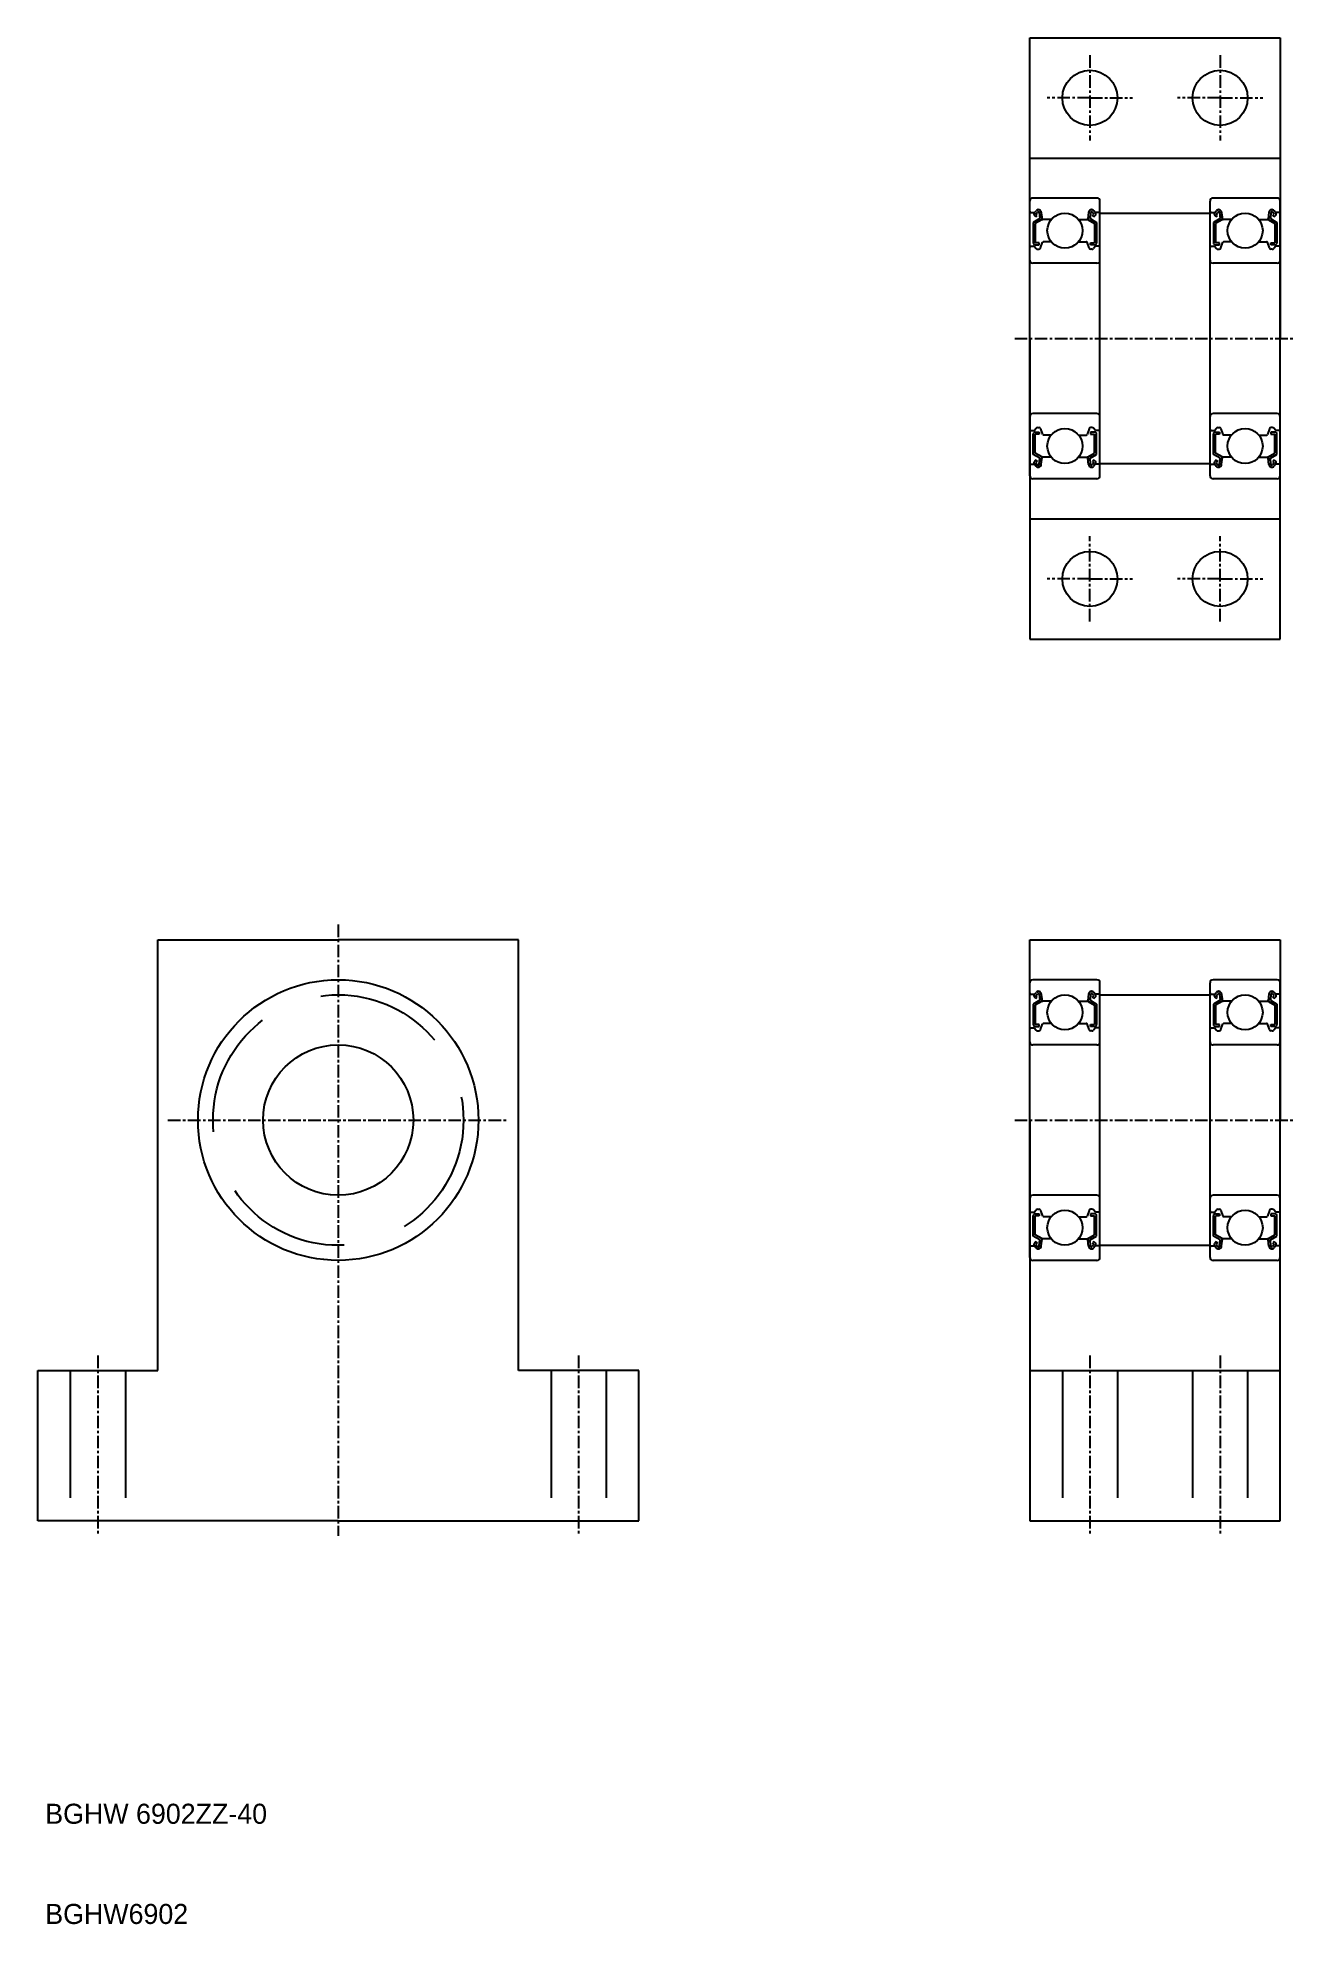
# Model space of a CAD drawing. Extents: x 80 to 206, y 48 to 236.
import ezdxf

# ---------------------------------------------------------------- set-up
doc = ezdxf.new("R2010")
doc.units = 0
doc.linetypes.add('CENTER', pattern=[2, 1.25, -0.25, 0.25, -0.25])
doc.linetypes.add('DASHED', pattern=[19.05, 12.7, -6.35])
doc.layers.get('0').update_dxf_attribs({"linetype": 'CONTINUOUS'})
doc.layers.add('CENTER', color=1, linetype='CENTER')

msp = doc.modelspace()

# ---------------------------------------------------------------- linework, layer by layer
for p, q in [((179.53, 205.92), (179.53, 235.92)), ((179.53, 235.92), (204.53, 235.92)), ((204.53, 235.92), (204.53, 205.92)), ((179.53, 223.92), (204.53, 223.92)), ((179.53, 192.22), (179.53, 219.62)), ((179.63, 218.47), (179.99, 218.47)), ((186.23, 219.92), (179.83, 219.92)), ((179.98, 218.46), (180.15, 218.66)), ((180.14, 218.33), (180.31, 218.53)), ((180.48, 218.47), (180.52, 217.87)), ((180.68, 218.5), (180.74, 217.86)), ((185.39, 218.5), (185.33, 217.86)), ((185.59, 218.47), (185.55, 217.87)), ((185.93, 218.33), (185.76, 218.53)), ((186.09, 218.46), (185.92, 218.66)), ((186.43, 218.47), (186.07, 218.47)), ((186.53, 192.22), (186.53, 219.62)), ((197.53, 192.22), (197.53, 219.62)), ((197.63, 218.47), (197.99, 218.47)), ((204.23, 219.92), (197.83, 219.92)), ((197.98, 218.46), (198.15, 218.66)), ((198.14, 218.33), (198.31, 218.53)), ((198.48, 218.47), (198.52, 217.87)), ((198.68, 218.5), (198.74, 217.86)), ((203.39, 218.5), (203.33, 217.86)), ((203.59, 218.47), (203.55, 217.87)), ((203.93, 218.33), (203.76, 218.53)), ((204.09, 218.46), (203.92, 218.66)), ((204.43, 218.47), (204.07, 218.47)), ((204.53, 192.22), (204.53, 219.62)), ((180.52, 217.87), (179.87, 217.5)), ((179.87, 217.5), (179.87, 215.47)), ((180.14, 218.05), (180, 218.19)), ((180.72, 217.76), (180.07, 217.38)), ((180.07, 217.38), (180.07, 215.47)), ((180.28, 218.19), (180.14, 218.33)), ((180.14, 218.05), (180.28, 218.19)), ((180.72, 218.12), (180.72, 217.76)), ((181.67, 217.77), (180.84, 217.77)), ((184.4, 217.77), (185.23, 217.77)), ((185.35, 218.12), (185.35, 217.76)), ((185.35, 217.76), (186, 217.38)), ((185.55, 217.87), (186.2, 217.5)), ((185.79, 218.19), (185.93, 218.33)), ((185.93, 218.05), (185.79, 218.19)), ((185.93, 218.05), (186.07, 218.19)), ((186, 217.38), (186, 215.47)), ((186.2, 217.5), (186.2, 215.47)), ((198.52, 217.87), (197.87, 217.5)), ((197.87, 217.5), (197.87, 215.47)), ((198.14, 218.05), (198, 218.19)), ((198.72, 217.76), (198.07, 217.38)), ((198.07, 217.38), (198.07, 215.47)), ((198.28, 218.19), (198.14, 218.33)), ((198.14, 218.05), (198.28, 218.19)), ((198.72, 218.12), (198.72, 217.76)), ((199.67, 217.77), (198.84, 217.77)), ((202.4, 217.77), (203.23, 217.77)), ((203.35, 218.12), (203.35, 217.76)), ((203.35, 217.76), (204, 217.38)), ((203.55, 217.87), (204.2, 217.5)), ((203.79, 218.19), (203.93, 218.33)), ((203.93, 218.05), (203.79, 218.19)), ((203.93, 218.05), (204.07, 218.19)), ((204, 217.38), (204, 215.47)), ((204.2, 217.5), (204.2, 215.47)), ((179.63, 215.12), (179.98, 215.12)), ((179.98, 215.12), (180.18, 214.89)), ((180.47, 215.47), (180.07, 215.47)), ((180.07, 215.27), (180.47, 215.27)), ((180.33, 214.82), (180.43, 214.82)), ((180.47, 215.27), (180.47, 215.47)), ((180.61, 214.95), (180.81, 215.51)), ((181.67, 215.57), (180.91, 215.57)), ((184.4, 215.57), (185.16, 215.57)), ((185.46, 214.95), (185.25, 215.51)), ((185.6, 215.27), (185.6, 215.47)), ((185.6, 215.47), (186, 215.47)), ((186, 215.27), (185.6, 215.27)), ((185.74, 214.82), (185.64, 214.82)), ((186.08, 215.12), (185.89, 214.89)), ((186.43, 215.12), (186.08, 215.12)), ((197.63, 215.12), (197.98, 215.12)), ((197.98, 215.12), (198.18, 214.89)), ((198.47, 215.47), (198.07, 215.47)), ((198.07, 215.27), (198.47, 215.27)), ((198.33, 214.82), (198.43, 214.82)), ((198.47, 215.27), (198.47, 215.47)), ((198.61, 214.95), (198.81, 215.51)), ((199.67, 215.57), (198.91, 215.57)), ((202.4, 215.57), (203.16, 215.57)), ((203.46, 214.95), (203.25, 215.51)), ((203.6, 215.27), (203.6, 215.47)), ((203.6, 215.47), (204, 215.47)), ((204, 215.27), (203.6, 215.27)), ((203.74, 214.82), (203.64, 214.82)), ((204.08, 215.12), (203.89, 214.89)), ((204.43, 215.12), (204.08, 215.12)), ((186.23, 213.42), (179.83, 213.42)), ((204.23, 213.42), (197.83, 213.42)), ((179.53, 205.92), (179.53, 175.92)), ((204.53, 175.92), (204.53, 205.92)), ((186.23, 198.42), (179.83, 198.42)), ((204.23, 198.42), (197.83, 198.42)), ((179.63, 196.72), (179.98, 196.72)), ((179.87, 194.35), (179.87, 196.37)), ((179.98, 196.72), (180.18, 196.95)), ((180.07, 196.57), (180.47, 196.57)), ((180.07, 194.46), (180.07, 196.37)), ((180.47, 196.37), (180.07, 196.37)), ((180.33, 197.02), (180.43, 197.02)), ((180.47, 196.57), (180.47, 196.37)), ((180.61, 196.89), (180.81, 196.34)), ((181.67, 196.27), (180.91, 196.27)), ((184.4, 196.27), (185.16, 196.27)), ((185.46, 196.89), (185.25, 196.34)), ((185.6, 196.57), (185.6, 196.37)), ((186, 196.57), (185.6, 196.57)), ((185.6, 196.37), (186, 196.37)), ((185.74, 197.02), (185.64, 197.02)), ((186.08, 196.72), (185.89, 196.95)), ((186, 194.46), (186, 196.37)), ((186.43, 196.72), (186.08, 196.72)), ((186.2, 194.35), (186.2, 196.37)), ((197.63, 196.72), (197.98, 196.72)), ((197.87, 194.35), (197.87, 196.37)), ((197.98, 196.72), (198.18, 196.95)), ((198.07, 196.57), (198.47, 196.57)), ((198.07, 194.46), (198.07, 196.37)), ((198.47, 196.37), (198.07, 196.37)), ((198.33, 197.02), (198.43, 197.02)), ((198.47, 196.57), (198.47, 196.37)), ((198.61, 196.89), (198.81, 196.34)), ((199.67, 196.27), (198.91, 196.27)), ((202.4, 196.27), (203.16, 196.27)), ((203.46, 196.89), (203.25, 196.34)), ((203.6, 196.57), (203.6, 196.37)), ((204, 196.57), (203.6, 196.57)), ((203.6, 196.37), (204, 196.37)), ((203.74, 197.02), (203.64, 197.02)), ((204.08, 196.72), (203.89, 196.95)), ((204, 194.46), (204, 196.37)), ((204.43, 196.72), (204.08, 196.72)), ((204.2, 194.35), (204.2, 196.37)), ((180.52, 193.97), (179.87, 194.35)), ((180.72, 194.09), (180.07, 194.46)), ((180.48, 193.37), (180.52, 193.97)), ((180.68, 193.35), (180.74, 193.98)), ((180.72, 193.73), (180.72, 194.09)), ((181.67, 194.07), (180.84, 194.07)), ((181.26, 194.07), (181.26, 194.07)), ((181.46, 194.07), (181.46, 194.07)), ((184.4, 194.07), (185.23, 194.07)), ((185.39, 193.35), (185.33, 193.98)), ((185.35, 194.09), (186, 194.46)), ((185.35, 193.73), (185.35, 194.09)), ((185.55, 193.97), (186.2, 194.35)), ((185.59, 193.37), (185.55, 193.97)), ((198.52, 193.97), (197.87, 194.35)), ((198.72, 194.09), (198.07, 194.46)), ((198.48, 193.37), (198.52, 193.97)), ((198.68, 193.35), (198.74, 193.98)), ((198.72, 193.73), (198.72, 194.09)), ((199.67, 194.07), (198.84, 194.07)), ((199.26, 194.07), (199.26, 194.07)), ((199.46, 194.07), (199.46, 194.07)), ((202.4, 194.07), (203.23, 194.07)), ((203.39, 193.35), (203.33, 193.98)), ((203.35, 194.09), (204, 194.46)), ((203.35, 193.73), (203.35, 194.09)), ((203.55, 193.97), (204.2, 194.35)), ((203.59, 193.37), (203.55, 193.97)), ((179.63, 193.37), (179.99, 193.37)), ((179.98, 193.39), (180.15, 193.18)), ((180.14, 193.8), (180, 193.66)), ((180.14, 193.8), (180.28, 193.66)), ((180.28, 193.66), (180.14, 193.51)), ((180.14, 193.51), (180.31, 193.31)), ((185.93, 193.51), (185.76, 193.31)), ((185.93, 193.8), (185.79, 193.66)), ((185.79, 193.66), (185.93, 193.51)), ((186.09, 193.39), (185.92, 193.18)), ((185.93, 193.8), (186.07, 193.66)), ((186.43, 193.37), (186.07, 193.37)), ((197.63, 193.37), (197.99, 193.37)), ((197.98, 193.39), (198.15, 193.18)), ((198.14, 193.8), (198, 193.66)), ((198.14, 193.8), (198.28, 193.66)), ((198.28, 193.66), (198.14, 193.51)), ((198.14, 193.51), (198.31, 193.31)), ((203.93, 193.51), (203.76, 193.31)), ((203.93, 193.8), (203.79, 193.66)), ((203.79, 193.66), (203.93, 193.51)), ((204.09, 193.39), (203.92, 193.18)), ((203.93, 193.8), (204.07, 193.66)), ((204.43, 193.37), (204.07, 193.37)), ((186.23, 191.92), (179.83, 191.92)), ((204.23, 191.92), (197.83, 191.92)), ((179.53, 187.92), (204.53, 187.92)), ((179.53, 175.92), (204.53, 175.92)), ((92.49, 102.92), (92.49, 145.92)), ((92.49, 145.92), (110.49, 145.92)), ((128.49, 145.92), (110.49, 145.92)), ((128.49, 102.92), (128.49, 145.92)), ((179.53, 145.92), (204.53, 145.92)), ((179.53, 127.92), (179.53, 145.92)), ((204.53, 145.92), (204.53, 127.92)), ((179.53, 114.22), (179.53, 141.62)), ((186.23, 141.92), (179.83, 141.92)), ((186.53, 114.22), (186.53, 141.62)), ((197.53, 114.22), (197.53, 141.62)), ((204.23, 141.92), (197.83, 141.92)), ((204.53, 114.22), (204.53, 141.62)), ((179.63, 140.47), (179.99, 140.47)), ((180.52, 139.87), (179.87, 139.5)), ((179.87, 139.5), (179.87, 137.47)), ((179.98, 140.46), (180.15, 140.66)), ((180.14, 140.05), (180, 140.19)), ((180.72, 139.76), (180.07, 139.38)), ((180.07, 139.38), (180.07, 137.47)), ((180.14, 140.33), (180.31, 140.53)), ((180.28, 140.19), (180.14, 140.33)), ((180.14, 140.05), (180.28, 140.19)), ((180.48, 140.47), (180.52, 139.87)), ((180.68, 140.5), (180.74, 139.86)), ((180.72, 140.12), (180.72, 139.76)), ((181.67, 139.77), (180.84, 139.77)), ((184.4, 139.77), (185.23, 139.77)), ((185.39, 140.5), (185.33, 139.86)), ((185.35, 140.12), (185.35, 139.76)), ((185.35, 139.76), (186, 139.38)), ((185.59, 140.47), (185.55, 139.87)), ((185.55, 139.87), (186.2, 139.5)), ((185.93, 140.33), (185.76, 140.53)), ((185.79, 140.19), (185.93, 140.33)), ((185.93, 140.05), (185.79, 140.19)), ((186.09, 140.46), (185.92, 140.66)), ((185.93, 140.05), (186.07, 140.19)), ((186, 139.38), (186, 137.47)), ((186.43, 140.47), (186.07, 140.47)), ((186.2, 139.5), (186.2, 137.47)), ((197.63, 140.47), (197.99, 140.47)), ((198.52, 139.87), (197.87, 139.5)), ((197.87, 139.5), (197.87, 137.47)), ((197.98, 140.46), (198.15, 140.66)), ((198.14, 140.05), (198, 140.19)), ((198.72, 139.76), (198.07, 139.38)), ((198.07, 139.38), (198.07, 137.47)), ((198.14, 140.33), (198.31, 140.53)), ((198.28, 140.19), (198.14, 140.33)), ((198.14, 140.05), (198.28, 140.19)), ((198.48, 140.47), (198.52, 139.87)), ((198.68, 140.5), (198.74, 139.86)), ((198.72, 140.12), (198.72, 139.76)), ((199.67, 139.77), (198.84, 139.77)), ((202.4, 139.77), (203.23, 139.77)), ((203.39, 140.5), (203.33, 139.86)), ((203.35, 140.12), (203.35, 139.76)), ((203.35, 139.76), (204, 139.38)), ((203.59, 140.47), (203.55, 139.87)), ((203.55, 139.87), (204.2, 139.5)), ((203.93, 140.33), (203.76, 140.53)), ((203.79, 140.19), (203.93, 140.33)), ((203.93, 140.05), (203.79, 140.19)), ((204.09, 140.46), (203.92, 140.66)), ((203.93, 140.05), (204.07, 140.19)), ((204, 139.38), (204, 137.47)), ((204.43, 140.47), (204.07, 140.47)), ((204.2, 139.5), (204.2, 137.47)), ((180.47, 137.47), (180.07, 137.47)), ((180.47, 137.27), (180.47, 137.47)), ((180.61, 136.95), (180.81, 137.51)), ((181.67, 137.57), (180.91, 137.57)), ((184.4, 137.57), (185.16, 137.57)), ((185.46, 136.95), (185.25, 137.51)), ((185.6, 137.27), (185.6, 137.47)), ((185.6, 137.47), (186, 137.47)), ((198.47, 137.47), (198.07, 137.47)), ((198.47, 137.27), (198.47, 137.47)), ((198.61, 136.95), (198.81, 137.51)), ((199.67, 137.57), (198.91, 137.57)), ((202.4, 137.57), (203.16, 137.57)), ((203.46, 136.95), (203.25, 137.51)), ((203.6, 137.47), (204, 137.47)), ((203.6, 137.27), (203.6, 137.47)), ((179.63, 137.12), (179.98, 137.12)), ((179.98, 137.12), (180.18, 136.89)), ((180.07, 137.27), (180.47, 137.27)), ((180.33, 136.82), (180.43, 136.82)), ((186, 137.27), (185.6, 137.27)), ((185.74, 136.82), (185.64, 136.82)), ((186.08, 137.12), (185.89, 136.89)), ((186.43, 137.12), (186.08, 137.12)), ((197.63, 137.12), (197.98, 137.12)), ((197.98, 137.12), (198.18, 136.89)), ((198.07, 137.27), (198.47, 137.27)), ((198.33, 136.82), (198.43, 136.82)), ((204, 137.27), (203.6, 137.27)), ((203.74, 136.82), (203.64, 136.82)), ((204.08, 137.12), (203.89, 136.89)), ((204.43, 137.12), (204.08, 137.12)), ((186.23, 135.42), (179.83, 135.42)), ((204.23, 135.42), (197.83, 135.42)), ((179.53, 127.92), (179.53, 87.92)), ((204.53, 87.92), (204.53, 127.92)), ((179.63, 118.72), (179.98, 118.72)), ((186.23, 120.42), (179.83, 120.42)), ((179.98, 118.72), (180.18, 118.95)), ((180.33, 119.02), (180.43, 119.02)), ((180.61, 118.89), (180.81, 118.34)), ((185.46, 118.89), (185.25, 118.34)), ((185.74, 119.02), (185.64, 119.02)), ((186.08, 118.72), (185.89, 118.95)), ((186.43, 118.72), (186.08, 118.72)), ((197.63, 118.72), (197.98, 118.72)), ((204.23, 120.42), (197.83, 120.42)), ((197.98, 118.72), (198.18, 118.95)), ((198.33, 119.02), (198.43, 119.02)), ((198.61, 118.89), (198.81, 118.34)), ((203.46, 118.89), (203.25, 118.34)), ((203.74, 119.02), (203.64, 119.02)), ((204.08, 118.72), (203.89, 118.95)), ((204.43, 118.72), (204.08, 118.72)), ((179.87, 116.35), (179.87, 118.37)), ((180.07, 118.57), (180.47, 118.57)), ((180.07, 116.46), (180.07, 118.37)), ((180.47, 118.37), (180.07, 118.37)), ((180.47, 118.57), (180.47, 118.37)), ((181.67, 118.27), (180.91, 118.27)), ((184.4, 118.27), (185.16, 118.27)), ((185.6, 118.57), (185.6, 118.37)), ((186, 118.57), (185.6, 118.57)), ((185.6, 118.37), (186, 118.37)), ((186, 116.46), (186, 118.37)), ((186.2, 116.35), (186.2, 118.37)), ((197.87, 116.35), (197.87, 118.37)), ((198.07, 118.57), (198.47, 118.57)), ((198.07, 116.46), (198.07, 118.37)), ((198.47, 118.37), (198.07, 118.37)), ((198.47, 118.57), (198.47, 118.37)), ((199.67, 118.27), (198.91, 118.27)), ((202.4, 118.27), (203.16, 118.27)), ((204, 118.57), (203.6, 118.57)), ((203.6, 118.57), (203.6, 118.37)), ((203.6, 118.37), (204, 118.37)), ((204, 116.46), (204, 118.37)), ((204.2, 116.35), (204.2, 118.37)), ((179.63, 115.37), (179.99, 115.37)), ((180.52, 115.97), (179.87, 116.35)), ((179.98, 115.39), (180.15, 115.18)), ((180.14, 115.8), (180, 115.66)), ((180.72, 116.09), (180.07, 116.46)), ((180.14, 115.8), (180.28, 115.66)), ((180.28, 115.66), (180.14, 115.51)), ((180.14, 115.51), (180.31, 115.31)), ((180.48, 115.37), (180.52, 115.97)), ((180.68, 115.35), (180.74, 115.98)), ((180.72, 115.73), (180.72, 116.09)), ((181.67, 116.07), (180.84, 116.07)), ((181.26, 116.07), (181.26, 116.07)), ((181.46, 116.07), (181.46, 116.07)), ((184.4, 116.07), (185.23, 116.07)), ((185.39, 115.35), (185.33, 115.98)), ((185.35, 116.09), (186, 116.46)), ((185.35, 115.73), (185.35, 116.09)), ((185.55, 115.97), (186.2, 116.35)), ((185.59, 115.37), (185.55, 115.97)), ((185.93, 115.51), (185.76, 115.31)), ((185.93, 115.8), (185.79, 115.66)), ((185.79, 115.66), (185.93, 115.51)), ((186.09, 115.39), (185.92, 115.18)), ((185.93, 115.8), (186.07, 115.66)), ((186.43, 115.37), (186.07, 115.37)), ((197.63, 115.37), (197.99, 115.37)), ((198.52, 115.97), (197.87, 116.35)), ((197.98, 115.39), (198.15, 115.18)), ((198.14, 115.8), (198, 115.66)), ((198.72, 116.09), (198.07, 116.46)), ((198.14, 115.8), (198.28, 115.66)), ((198.28, 115.66), (198.14, 115.51)), ((198.14, 115.51), (198.31, 115.31)), ((198.48, 115.37), (198.52, 115.97)), ((198.68, 115.35), (198.74, 115.98)), ((198.72, 115.73), (198.72, 116.09)), ((199.67, 116.07), (198.84, 116.07)), ((199.26, 116.07), (199.26, 116.07)), ((199.46, 116.07), (199.46, 116.07)), ((202.4, 116.07), (203.23, 116.07)), ((203.39, 115.35), (203.33, 115.98)), ((203.35, 116.09), (204, 116.46)), ((203.35, 115.73), (203.35, 116.09)), ((203.55, 115.97), (204.2, 116.35)), ((203.59, 115.37), (203.55, 115.97)), ((203.93, 115.51), (203.76, 115.31)), ((203.93, 115.8), (203.79, 115.66)), ((203.79, 115.66), (203.93, 115.51)), ((204.09, 115.39), (203.92, 115.18)), ((203.93, 115.8), (204.07, 115.66)), ((204.43, 115.37), (204.07, 115.37)), ((186.23, 113.92), (179.83, 113.92)), ((204.23, 113.92), (197.83, 113.92)), ((80.49, 87.92), (80.49, 102.92)), ((80.49, 102.92), (92.49, 102.92)), ((140.49, 102.92), (128.49, 102.92)), ((140.49, 87.92), (140.49, 102.92)), ((179.53, 102.92), (204.53, 102.92)), ((110.49, 87.92), (80.49, 87.92)), ((110.49, 87.92), (140.49, 87.92)), ((179.53, 87.92), (204.53, 87.92))]:
    msp.add_line(p, q)
at = {"color": 7, "linetype": 'CONTINUOUS'}
for p, q in [((186.53, 218.42), (197.53, 218.42)), ((186.53, 193.42), (197.53, 193.42)), ((186.53, 140.42), (197.53, 140.42)), ((186.53, 115.42), (197.53, 115.42))]:
    msp.add_line(p, q, dxfattribs=at)
at = {"color": 3, "linetype": 'DASHED'}
for p, q in [((83.74, 102.92), (83.74, 87.92)), ((89.24, 102.92), (89.24, 87.92)), ((131.74, 102.92), (131.74, 87.92)), ((137.24, 102.92), (137.24, 87.92)), ((182.78, 102.92), (182.78, 87.92)), ((188.28, 102.92), (188.28, 87.92)), ((195.78, 102.92), (195.78, 87.92)), ((201.28, 102.92), (201.28, 87.92))]:
    msp.add_line(p, q, dxfattribs=at)
for centre, radius in [((185.53, 229.92), 2.75), ((198.53, 229.92), 2.75), ((183.03, 216.67), 1.75), ((201.03, 216.67), 1.75), ((183.03, 195.17), 1.75), ((201.03, 195.17), 1.75), ((185.53, 181.92), 2.75), ((198.53, 181.92), 2.75), ((110.49, 127.92), 14), ((183.03, 138.67), 1.75), ((201.03, 138.67), 1.75), ((110.49, 127.92), 7.5), ((183.03, 117.17), 1.75), ((201.03, 117.17), 1.75)]:
    msp.add_circle(centre, radius)
msp.add_circle((110.49, 127.92), 12.5, dxfattribs=at)
for centre, radius, start, end in [((179.83, 219.62), 0.3, 90, 180), ((179.63, 218.57), 0.1, 180, 270), ((180.14, 218.33), 0.2, 140.1364, 224.998), ((180.38, 218.47), 0.3, 4.9347, 140.1364), ((180.38, 218.47), 0.1, 3.1017, 139.9503), ((185.69, 218.47), 0.3, 39.8636, 175.0653), ((185.69, 218.47), 0.1, 40.0497, 176.8983), ((185.93, 218.33), 0.2, 315.002, 39.8636), ((186.23, 219.62), 0.3, 0, 90), ((186.43, 218.57), 0.1, 270, 0), ((197.83, 219.62), 0.3, 90, 180), ((197.63, 218.57), 0.1, 180, 270), ((198.14, 218.33), 0.2, 140.1364, 224.998), ((198.38, 218.47), 0.3, 4.9347, 140.1364), ((198.38, 218.47), 0.1, 3.1017, 139.9503), ((203.69, 218.47), 0.3, 39.8636, 175.0653), ((203.69, 218.47), 0.1, 40.0497, 176.8983), ((203.93, 218.33), 0.2, 315.002, 39.8636), ((204.23, 219.62), 0.3, 0, 90), ((204.43, 218.57), 0.1, 270, 0), ((180.84, 217.87), 0.1, 184.9347, 270), ((185.23, 217.87), 0.1, 270, 355.0653), ((198.84, 217.87), 0.1, 184.9347, 270), ((203.23, 217.87), 0.1, 270, 355.0653), ((179.63, 215.02), 0.1, 90, 180), ((180.07, 215.47), 0.2, 180, 270), ((180.33, 215.02), 0.2, 219.9772, 270), ((180.43, 215.02), 0.2, 270, 339.9926), ((180.91, 215.47), 0.1, 90, 159.9926), ((185.16, 215.47), 0.1, 20.0074, 90), ((185.64, 215.02), 0.2, 200.0074, 270), ((185.74, 215.02), 0.2, 270, 320.0228), ((186, 215.47), 0.2, 270, 0), ((186.43, 215.02), 0.1, 0, 90), ((197.63, 215.02), 0.1, 90, 180), ((198.07, 215.47), 0.2, 180, 270), ((198.33, 215.02), 0.2, 219.9772, 270), ((198.43, 215.02), 0.2, 270, 339.9926), ((198.91, 215.47), 0.1, 90, 159.9926), ((203.16, 215.47), 0.1, 20.0074, 90), ((203.64, 215.02), 0.2, 200.0074, 270), ((203.74, 215.02), 0.2, 270, 320.0228), ((204, 215.47), 0.2, 270, 0), ((204.43, 215.02), 0.1, 0, 90), ((179.83, 213.72), 0.3, 180, 270), ((186.23, 213.72), 0.3, 270, 0), ((197.83, 213.72), 0.3, 180, 270), ((204.23, 213.72), 0.3, 270, 0), ((179.83, 198.12), 0.3, 90, 180), ((186.23, 198.12), 0.3, 0, 90), ((197.83, 198.12), 0.3, 90, 180), ((204.23, 198.12), 0.3, 0, 90), ((179.63, 196.82), 0.1, 180, 270), ((180.07, 196.37), 0.2, 90, 180), ((180.33, 196.82), 0.2, 90, 140.0228), ((180.43, 196.82), 0.2, 20.0074, 90), ((180.91, 196.37), 0.1, 200.0074, 270), ((185.16, 196.37), 0.1, 270, 339.9926), ((185.64, 196.82), 0.2, 90, 159.9926), ((185.74, 196.82), 0.2, 39.9772, 90), ((186, 196.37), 0.2, 0, 90), ((186.43, 196.82), 0.1, 270, 0), ((197.63, 196.82), 0.1, 180, 270), ((198.07, 196.37), 0.2, 90, 180), ((198.33, 196.82), 0.2, 90, 140.0228), ((198.43, 196.82), 0.2, 20.0074, 90), ((198.91, 196.37), 0.1, 200.0074, 270), ((203.16, 196.37), 0.1, 270, 339.9926), ((203.64, 196.82), 0.2, 90, 159.9926), ((203.74, 196.82), 0.2, 39.9772, 90), ((204, 196.37), 0.2, 0, 90), ((204.43, 196.82), 0.1, 270, 0), ((180.84, 193.97), 0.1, 90, 175.0653), ((185.23, 193.97), 0.1, 4.9347, 90), ((198.84, 193.97), 0.1, 90, 175.0653), ((203.23, 193.97), 0.1, 4.9347, 90), ((179.63, 193.27), 0.1, 90, 180), ((179.83, 192.22), 0.3, 180, 270), ((180.14, 193.51), 0.2, 135.002, 219.8636), ((180.38, 193.37), 0.3, 219.8636, 355.0653), ((180.38, 193.38), 0.1, 220.0497, 356.8983), ((185.69, 193.37), 0.3, 184.9347, 320.1364), ((185.69, 193.38), 0.1, 183.1017, 319.9503), ((185.93, 193.51), 0.2, 320.1364, 44.998), ((186.23, 192.22), 0.3, 270, 0), ((186.43, 193.27), 0.1, 0, 90), ((197.63, 193.27), 0.1, 90, 180), ((197.83, 192.22), 0.3, 180, 270), ((198.14, 193.51), 0.2, 135.002, 219.8636), ((198.38, 193.37), 0.3, 219.8636, 355.0653), ((198.38, 193.38), 0.1, 220.0497, 356.8983), ((203.69, 193.37), 0.3, 184.9347, 320.1364), ((203.69, 193.38), 0.1, 183.1017, 319.9503), ((203.93, 193.51), 0.2, 320.1364, 44.998), ((204.23, 192.22), 0.3, 270, 0), ((204.43, 193.27), 0.1, 0, 90), ((179.83, 141.62), 0.3, 90, 180), ((186.23, 141.62), 0.3, 0, 90), ((197.83, 141.62), 0.3, 90, 180), ((204.23, 141.62), 0.3, 0, 90), ((179.63, 140.57), 0.1, 180, 270), ((180.14, 140.33), 0.2, 140.1364, 224.998), ((180.38, 140.47), 0.3, 4.9347, 140.1364), ((180.38, 140.47), 0.1, 3.1017, 139.9503), ((180.84, 139.87), 0.1, 184.9347, 270), ((185.23, 139.87), 0.1, 270, 355.0653), ((185.69, 140.47), 0.3, 39.8636, 175.0653), ((185.69, 140.47), 0.1, 40.0497, 176.8983), ((185.93, 140.33), 0.2, 315.002, 39.8636), ((186.43, 140.57), 0.1, 270, 0), ((197.63, 140.57), 0.1, 180, 270), ((198.14, 140.33), 0.2, 140.1364, 224.998), ((198.38, 140.47), 0.3, 4.9347, 140.1364), ((198.38, 140.47), 0.1, 3.1017, 139.9503), ((198.84, 139.87), 0.1, 184.9347, 270), ((203.23, 139.87), 0.1, 270, 355.0653), ((203.69, 140.47), 0.3, 39.8636, 175.0653), ((203.69, 140.47), 0.1, 40.0497, 176.8983), ((203.93, 140.33), 0.2, 315.002, 39.8636), ((204.43, 140.57), 0.1, 270, 0), ((180.07, 137.47), 0.2, 180, 270), ((180.91, 137.47), 0.1, 90, 159.9926), ((185.16, 137.47), 0.1, 20.0074, 90), ((186, 137.47), 0.2, 270, 0), ((198.07, 137.47), 0.2, 180, 270), ((198.91, 137.47), 0.1, 90, 159.9926), ((203.16, 137.47), 0.1, 20.0074, 90), ((204, 137.47), 0.2, 270, 0), ((179.63, 137.02), 0.1, 90, 180), ((179.83, 135.72), 0.3, 180, 270), ((180.33, 137.02), 0.2, 219.9772, 270), ((180.43, 137.02), 0.2, 270, 339.9926), ((185.64, 137.02), 0.2, 200.0074, 270), ((185.74, 137.02), 0.2, 270, 320.0228), ((186.23, 135.72), 0.3, 270, 0), ((186.43, 137.02), 0.1, 0, 90), ((197.63, 137.02), 0.1, 90, 180), ((197.83, 135.72), 0.3, 180, 270), ((198.33, 137.02), 0.2, 219.9772, 270), ((198.43, 137.02), 0.2, 270, 339.9926), ((203.64, 137.02), 0.2, 200.0074, 270), ((203.74, 137.02), 0.2, 270, 320.0228), ((204.23, 135.72), 0.3, 270, 0), ((204.43, 137.02), 0.1, 0, 90), ((179.83, 120.12), 0.3, 90, 180), ((179.63, 118.82), 0.1, 180, 270), ((180.33, 118.82), 0.2, 90, 140.0228), ((180.43, 118.82), 0.2, 20.0074, 90), ((185.64, 118.82), 0.2, 90, 159.9926), ((185.74, 118.82), 0.2, 39.9772, 90), ((186.23, 120.12), 0.3, 0, 90), ((186.43, 118.82), 0.1, 270, 0), ((197.83, 120.12), 0.3, 90, 180), ((197.63, 118.82), 0.1, 180, 270), ((198.33, 118.82), 0.2, 90, 140.0228), ((198.43, 118.82), 0.2, 20.0074, 90), ((203.64, 118.82), 0.2, 90, 159.9926), ((203.74, 118.82), 0.2, 39.9772, 90), ((204.23, 120.12), 0.3, 0, 90), ((204.43, 118.82), 0.1, 270, 0), ((180.07, 118.37), 0.2, 90, 180), ((180.91, 118.37), 0.1, 200.0074, 270), ((185.16, 118.37), 0.1, 270, 339.9926), ((186, 118.37), 0.2, 0, 90), ((198.07, 118.37), 0.2, 90, 180), ((198.91, 118.37), 0.1, 200.0074, 270), ((203.16, 118.37), 0.1, 270, 339.9926), ((204, 118.37), 0.2, 0, 90), ((179.63, 115.27), 0.1, 90, 180), ((180.14, 115.51), 0.2, 135.002, 219.8636), ((180.38, 115.37), 0.3, 219.8636, 355.0653), ((180.38, 115.38), 0.1, 220.0497, 356.8983), ((180.84, 115.97), 0.1, 90, 175.0653), ((185.23, 115.97), 0.1, 4.9347, 90), ((185.69, 115.37), 0.3, 184.9347, 320.1364), ((185.69, 115.38), 0.1, 183.1017, 319.9503), ((185.93, 115.51), 0.2, 320.1364, 44.998), ((186.43, 115.27), 0.1, 0, 90), ((197.63, 115.27), 0.1, 90, 180), ((198.14, 115.51), 0.2, 135.002, 219.8636), ((198.38, 115.37), 0.3, 219.8636, 355.0653), ((198.38, 115.38), 0.1, 220.0497, 356.8983), ((198.84, 115.97), 0.1, 90, 175.0653), ((203.23, 115.97), 0.1, 4.9347, 90), ((203.69, 115.37), 0.3, 184.9347, 320.1364), ((203.69, 115.38), 0.1, 183.1017, 319.9503), ((203.93, 115.51), 0.2, 320.1364, 44.998), ((204.43, 115.27), 0.1, 0, 90), ((179.83, 114.22), 0.3, 180, 270), ((186.23, 114.22), 0.3, 270, 0), ((197.83, 114.22), 0.3, 180, 270), ((204.23, 114.22), 0.3, 270, 0)]:
    msp.add_arc(centre, radius, start, end)
at = {"layer": 'CENTER', "color": 1, "linetype": 'CENTER'}
for p, q in [((185.53, 234.17), (185.53, 225.67)), ((198.53, 234.17), (198.53, 225.67)), ((185.53, 229.92), (181.28, 229.92)), ((185.53, 229.92), (189.78, 229.92)), ((198.53, 229.92), (194.28, 229.92)), ((198.53, 229.92), (202.78, 229.92)), ((178.03, 205.92), (206.03, 205.92)), ((185.53, 177.67), (185.53, 186.17)), ((198.53, 177.67), (198.53, 186.17)), ((185.53, 181.92), (181.28, 181.92)), ((185.53, 181.92), (189.78, 181.92)), ((198.53, 181.92), (194.28, 181.92)), ((198.53, 181.92), (202.78, 181.92)), ((110.49, 147.42), (110.49, 86.42)), ((93.49, 127.92), (127.49, 127.92)), ((178.03, 127.92), (206.03, 127.92)), ((86.49, 104.42), (86.49, 86.42)), ((134.49, 104.42), (134.49, 86.42)), ((185.53, 104.42), (185.53, 86.42)), ((198.53, 104.42), (198.53, 86.42))]:
    msp.add_line(p, q, dxfattribs=at)

# ---------------------------------------------------------------- texts
for s, p in [('BGHW 6902ZZ-40', (81.24, 57.7)), ('BGHW6902', (81.24, 47.7))]:
    msp.add_text(s, height=2).set_placement(p)

doc.saveas('drawing.dxf')
